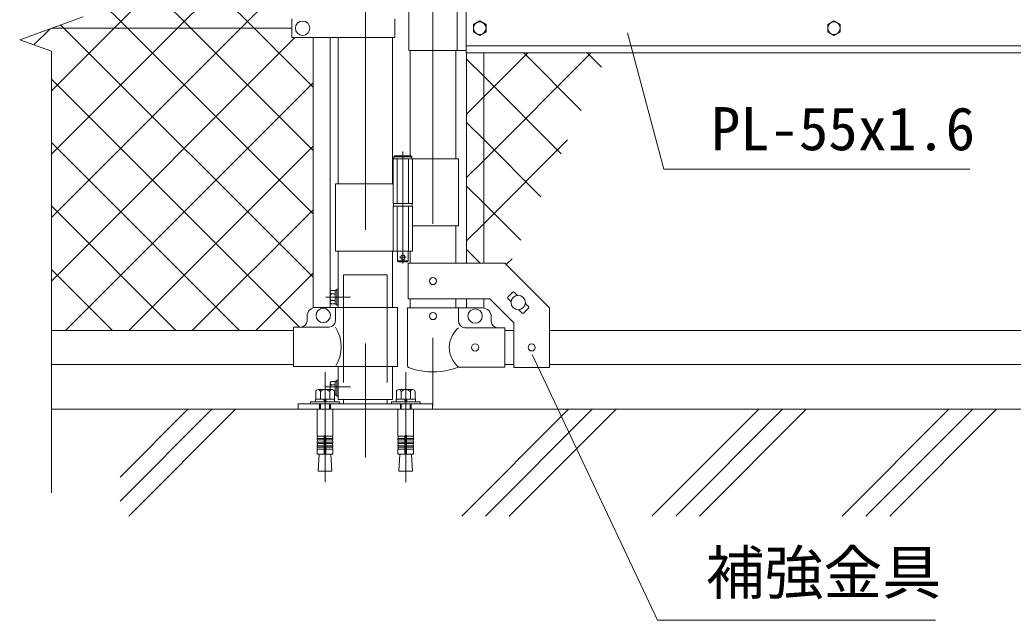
# Model space of a CAD drawing. Units: millimetres, scale not verified. Extents: x -4200 to 4200, y -2970 to 2970.
# Drawn here: x -143 to 964, y -274 to 396 of the extents above; entities that cross this region are included whole.
import ezdxf
from ezdxf.enums import TextEntityAlignment as Align

# ---------------------------------------------------------------- set-up
doc = ezdxf.new("R2010")
doc.units = ezdxf.units.MM
doc.header["$LTSCALE"] = 20
doc.linetypes.add('DASHED', pattern=[7.5, 6, -1.5])
doc.linetypes.add('USER1', pattern=[50.8, 31.75, -6.35, 6.35, -6.35])
for name, color, linetype, lineweight in [('0-1_D-BMK', 2, 'USER1', 13), ('0-2_D-STR1', 1, 'Continuous', 18), ('0-3_D-STR3', 3, 'Continuous', 13), ('0-4_D-STR-DIM', 7, 'Continuous', 9), ('0-6_D-STR-TXT', 7, 'Continuous', 9), ('0-7_D-STR2', 7, 'Continuous', 9), ('0-9_D-BGD', 7, 'Continuous', 9)]:
    doc.layers.add(name, color=color, linetype=linetype, lineweight=lineweight)
doc.styles.add('ＭＳ ゴシック', font='')
doc.styles.get('ＭＳ ゴシック').set_extended_font_data('MS Gothic')

msp = doc.modelspace()

# ---------------------------------------------------------------- linework, layer by layer
at = {"layer": '0-1_D-BMK'}
for p, q in [((317.39, 803.1), (317.39, -35.29)), ((241.99, 796.61), (241.99, -120.04)), ((283.83, 248.79), (283.83, 123.9)), ((287.46, 130.87), (280.21, 130.87)), ((198.02, 86.37), (225.47, 86.37)), ((196.99, 2.97), (196.99, -120.04)), ((286.99, 2.97), (286.99, -120.04)), ((198.02, -13.63), (225.47, -13.63))]:
    msp.add_line(p, q, dxfattribs=at)
at = {"layer": '0-2_D-STR1'}
for p, q in [((211.74, 375.87), (211.74, 212.87)), ((272.24, 375.87), (272.24, 212.87)), ((291.99, 361.37), (291.99, 243.87)), ((342.79, 361.37), (342.79, 240.87)), ((342.79, 165.87), (342.79, 124.42)), ((211.74, 137.87), (211.74, 75.07)), ((272.24, 137.87), (272.24, 75.07)), ((291.99, 137.87), (291.99, 124.42)), ((291.99, 84.42), (291.99, 74.37)), ((342.79, 84.42), (342.79, 74.37)), ((161.99, 49.37), (-108.01, 49.37)), ((397.39, 49.37), (407.39, 49.37)), ((447.39, 49.37), (1081.59, 49.37)), ((161.99, 11.37), (-108.01, 11.37)), ((397.39, 11.37), (407.39, 11.37)), ((447.39, 11.37), (1081.59, 11.37)), ((211.74, 9.07), (211.74, -27.63)), ((272.24, 9.07), (272.24, -27.63)), ((211.74, -27.63), (272.24, -27.63))]:
    msp.add_line(p, q, dxfattribs=at)
at = {"layer": '0-3_D-STR3'}
for p, q in [((290.39, 411.37), (290.39, 361.37)), ((344.39, 411.37), (344.39, 361.37)), ((354.49, 358.87), (354.49, 413.87)), ((159.99, 396.87), (159.99, 375.87)), ((274.79, 396.87), (274.79, 375.87)), ((-108.01, 386.37), (159.99, 386.37)), ((274.79, 375.87), (159.99, 375.87)), ((183.64, 74.49), (183.64, 375.87)), ((202.64, 75.07), (202.64, 375.87)), ((1174.49, 366.87), (354.49, 366.87)), ((290.39, 361.37), (354.49, 361.37)), ((1174.49, 358.87), (354.49, 358.87)), ((354.89, 358.87), (354.89, 124.42)), ((373.89, 358.87), (373.89, 124.42)), ((273.83, 242.87), (274.83, 243.87)), ((292.83, 243.87), (274.83, 243.87)), ((273.03, 240.87), (273.03, 190.87)), ((345.94, 240.87), (273.03, 240.87)), ((273.83, 242.87), (273.83, 240.87)), ((273.83, 242.87), (293.83, 242.87)), ((294.63, 240.87), (294.63, 190.87)), ((345.94, 240.87), (345.94, 165.87)), ((273.03, 212.87), (208.69, 212.87)), ((208.69, 212.87), (208.69, 137.87)), ((294.63, 190.87), (273.03, 190.87)), ((273.33, 190.87), (273.33, 187.87)), ((294.33, 190.87), (294.33, 187.87)), ((294.63, 187.87), (273.03, 187.87)), ((273.03, 187.87), (273.03, 137.87)), ((294.33, 187.87), (273.33, 187.87)), ((294.63, 187.87), (294.63, 137.87)), ((345.94, 165.87), (294.74, 165.87)), ((294.63, 137.87), (208.69, 137.87)), ((289.83, 137.87), (289.83, 126.87)), ((278.83, 125.87), (277.83, 126.87)), ((288.83, 125.87), (278.83, 125.87)), ((288.83, 125.87), (289.83, 126.87)), ((289.69, 84.42), (289.69, 124.42)), ((202.64, 92), (202.64, 80.74)), ((203.72, 93.87), (208.14, 93.87)), ((203.72, 90.13), (208.14, 90.13)), ((208.14, 93.87), (208.14, 78.87)), ((210.14, 95.37), (210.14, 77.37)), ((211.74, 95.37), (210.14, 95.37)), ((400.72, 86.43), (406.38, 92.08)), ((407.8, 92.08), (411.51, 88.37)), ((203.72, 82.61), (208.14, 82.61)), ((203.72, 78.87), (208.14, 78.87)), ((289.69, 84.42), (380.82, 84.42)), ((354.89, 84.42), (354.89, 74.37)), ((373.89, 84.42), (373.89, 74.37)), ((380.82, 84.42), (407.39, 57.85)), ((400.72, 85.01), (404.44, 81.3)), ((420.34, 79.54), (424.06, 75.82)), ((277.69, 75.07), (186.99, 75.07)), ((208.59, 75.07), (208.59, 60.07)), ((277.69, 75.07), (277.69, 9.07)), ((288.84, 74.37), (345.94, 74.37)), ((288.84, 74.37), (288.84, 10.67)), ((345.94, 74.37), (345.94, 59.37)), ((345.94, 74.37), (372.39, 74.37)), ((413.27, 72.47), (416.99, 68.75)), ((418.4, 68.75), (424.06, 74.41)), ((447.39, 8.17), (447.39, 74.42)), ((176.99, 65.07), (176.99, 60.07)), ((382.39, 59.37), (382.39, 64.37)), ((407.39, 8.17), (407.39, 57.85)), ((201.59, 53.07), (161.99, 53.07)), ((161.99, 53.07), (161.99, 9.07)), ((397.39, 52.37), (352.94, 52.37)), ((397.39, 8.37), (397.39, 52.37)), ((277.69, 9.07), (161.99, 9.07)), ((397.39, 8.37), (345.94, 8.37)), ((407.39, 8.17), (447.39, 8.17)), ((202.64, -9.44), (202.64, -16.53)), ((203.72, -7.57), (208.14, -7.57)), ((208.14, -7.57), (208.14, -22.57)), ((210.14, -6.07), (210.14, -24.07)), ((211.74, -6.07), (210.14, -6.07)), ((186.6, -19.03), (186.6, -27.33)), ((204.79, -16.53), (189.2, -16.53)), ((190.99, -16.53), (202.99, -16.53)), ((191.8, -27.33), (191.8, -19.03)), ((202.19, -27.33), (202.19, -19.03)), ((203.72, -11.31), (208.14, -11.31)), ((207.37, -18.83), (208.14, -18.83)), ((207.38, -27.33), (207.38, -19.03)), ((276.6, -19.03), (276.6, -27.33)), ((294.79, -16.53), (279.2, -16.53)), ((280.99, -16.53), (292.99, -16.53)), ((281.8, -27.33), (281.8, -19.03)), ((292.19, -27.33), (292.19, -19.03)), ((297.38, -27.33), (297.38, -19.03)), ((180.99, -30.33), (180.99, -32.63)), ((212.99, -30.33), (180.99, -30.33)), ((207.74, -27.33), (186.24, -27.33)), ((186.24, -27.33), (186.24, -30.33)), ((186.24, -30.33), (207.74, -30.33)), ((186.6, -27.33), (207.38, -27.33)), ((190.99, -32.63), (190.99, -38.63)), ((192.07, -38.63), (192.07, -32.63)), ((195.49, -27.33), (196.3, -30.33)), ((198.49, -30.33), (197.69, -27.33)), ((201.91, -38.63), (201.91, -32.63)), ((202.99, -38.63), (202.99, -32.63)), ((207.38, -22.57), (208.14, -22.57)), ((207.74, -30.33), (207.74, -27.33)), ((212.99, -32.63), (212.99, -30.33)), ((217.69, -27.63), (217.69, -32.63)), ((266.29, -27.63), (266.29, -32.63)), ((270.99, -30.33), (270.99, -32.63)), ((302.99, -30.33), (270.99, -30.33)), ((297.74, -27.33), (276.24, -27.33)), ((276.24, -27.33), (276.24, -30.33)), ((276.24, -30.33), (297.74, -30.33)), ((276.6, -27.33), (297.38, -27.33)), ((280.99, -32.63), (280.99, -38.63)), ((282.07, -38.63), (282.07, -32.63)), ((285.49, -27.33), (286.3, -30.33)), ((288.49, -30.33), (287.69, -27.33)), ((291.91, -38.63), (291.91, -32.63)), ((292.99, -38.63), (292.99, -32.63)), ((297.74, -30.33), (297.74, -27.33)), ((302.99, -32.63), (302.99, -30.33)), ((188.34, -38.63), (188.34, -68.67)), ((205.64, -38.63), (205.64, -68.67)), ((278.34, -38.63), (278.34, -68.67)), ((295.64, -38.63), (295.64, -68.67)), ((195.99, -68.67), (188.34, -68.67)), ((188.34, -71.17), (188.78, -68.71)), ((188.34, -71.17), (195.99, -71.17)), ((188.34, -71.17), (188.34, -72.67)), ((188.34, -72.67), (195.99, -72.67)), ((188.34, -75.17), (188.78, -72.71)), ((188.34, -75.17), (195.99, -75.17)), ((188.34, -75.17), (188.34, -76.67)), ((188.34, -76.67), (195.99, -76.67)), ((188.34, -79.17), (188.78, -76.71)), ((195.99, -68.67), (195.99, -88.63)), ((197.99, -68.67), (205.64, -68.67)), ((197.99, -68.67), (197.99, -88.63)), ((205.64, -71.17), (197.99, -71.17)), ((205.64, -72.67), (197.99, -72.67)), ((205.64, -75.17), (197.99, -75.17)), ((205.64, -76.67), (197.99, -76.67)), ((205.64, -71.17), (205.21, -68.71)), ((205.64, -75.17), (205.21, -72.71)), ((205.64, -79.17), (205.21, -76.71)), ((205.64, -71.17), (205.64, -72.67)), ((205.64, -75.17), (205.64, -76.67)), ((285.99, -68.67), (278.34, -68.67)), ((278.34, -71.17), (278.78, -68.71)), ((278.34, -71.17), (285.99, -71.17)), ((278.34, -71.17), (278.34, -72.67)), ((278.34, -72.67), (285.99, -72.67)), ((278.34, -75.17), (278.78, -72.71)), ((278.34, -75.17), (285.99, -75.17)), ((278.34, -75.17), (278.34, -76.67)), ((278.34, -76.67), (285.99, -76.67)), ((278.34, -79.17), (278.78, -76.71)), ((285.99, -68.67), (285.99, -88.63)), ((287.99, -68.67), (295.64, -68.67)), ((287.99, -68.67), (287.99, -88.63)), ((295.64, -71.17), (287.99, -71.17)), ((295.64, -72.67), (287.99, -72.67)), ((295.64, -75.17), (287.99, -75.17)), ((295.64, -76.67), (287.99, -76.67)), ((295.64, -71.17), (295.21, -68.71)), ((295.64, -75.17), (295.21, -72.71)), ((295.64, -79.17), (295.21, -76.71)), ((295.64, -71.17), (295.64, -72.67)), ((295.64, -75.17), (295.64, -76.67)), ((188.34, -79.17), (195.99, -79.17)), ((188.34, -79.17), (188.34, -80.67)), ((188.34, -83.13), (188.78, -80.67)), ((188.34, -80.67), (195.99, -80.67)), ((188.34, -83.13), (195.99, -83.13)), ((188.34, -83.13), (188.34, -88.63)), ((205.64, -79.17), (197.99, -79.17)), ((205.64, -80.67), (197.99, -80.67)), ((205.64, -83.13), (197.99, -83.13)), ((205.64, -83.13), (205.21, -80.67)), ((205.64, -79.17), (205.64, -80.67)), ((205.64, -83.13), (205.64, -88.63)), ((278.34, -79.17), (285.99, -79.17)), ((278.34, -79.17), (278.34, -80.67)), ((278.34, -83.13), (278.78, -80.67)), ((278.34, -80.67), (285.99, -80.67)), ((278.34, -83.13), (285.99, -83.13)), ((278.34, -83.13), (278.34, -88.63)), ((295.64, -79.17), (287.99, -79.17)), ((295.64, -80.67), (287.99, -80.67)), ((295.64, -83.13), (287.99, -83.13)), ((295.64, -83.13), (295.21, -80.67)), ((295.64, -79.17), (295.64, -80.67)), ((295.64, -83.13), (295.64, -88.63)), ((188.34, -88.63), (205.64, -88.63)), ((190.5, -88.63), (189.41, -107.73)), ((203.49, -88.63), (204.57, -107.73)), ((278.34, -88.63), (295.64, -88.63)), ((280.5, -88.63), (279.41, -107.73)), ((293.49, -88.63), (294.57, -107.73)), ((204.57, -107.73), (189.41, -107.73)), ((294.57, -107.73), (279.41, -107.73))]:
    msp.add_line(p, q, dxfattribs=at)
at = {"layer": '0-3_D-STR3', "linetype": 'DASHED'}
for p, q in [((277.53, 240.87), (277.53, 190.87)), ((290.13, 240.87), (290.13, 190.87)), ((277.53, 187.87), (277.53, 137.87)), ((290.13, 187.87), (290.13, 137.87)), ((217.69, 111.37), (217.69, -27.63)), ((217.69, 111.37), (266.29, 111.37)), ((266.29, 111.37), (266.29, -27.63))]:
    msp.add_line(p, q, dxfattribs=at)
at = {"layer": '0-3_D-STR3'}
for points in [[(369.49, 394.47), (376.51, 390.42), (376.51, 382.32), (369.49, 378.27), (362.48, 382.32), (362.48, 390.42)], [(764.49, 394.47), (771.51, 390.42), (771.51, 382.32), (764.49, 378.27), (757.48, 382.32), (757.48, 390.42)], [(208.14, 94.07), (210.14, 94.07), (210.14, 78.67), (208.14, 78.67)], [(208.14, -7.37), (210.14, -7.37), (210.14, -22.77), (208.14, -22.77)], [(166.99, -38.63), (316.99, -38.63), (316.99, -32.63), (166.99, -32.63)]]:
    msp.add_lwpolyline(points, close=True, dxfattribs=at)
for points in [[(292.83, 243.87), (293.83, 242.87), (293.83, 240.87)], [(277.83, 137.87), (277.83, 126.87), (289.83, 126.87)], [(289.69, 124.42), (397.39, 124.42), (447.39, 74.42)], [(211.74, 95.37), (211.74, 77.37), (210.14, 77.37)], [(211.74, -6.07), (211.74, -24.07), (210.14, -24.07)]]:
    msp.add_lwpolyline(points, dxfattribs=at)
for centre, radius in [((171.99, 386.37), 8), ((369.49, 386.37), 7.03), ((764.49, 386.37), 7.03), ((283.83, 130.87), 2.5), ((317.39, 104.42), 4), ((412.39, 80.42), 8), ((194.99, 66.07), 8), ((317.39, 65.37), 4), ((364.39, 65.37), 8), ((364.39, 30.37), 4), ((427.39, 30.42), 4)]:
    msp.add_circle(centre, radius, dxfattribs=at)
for centre, radius, start, end in [((204.8, 92), 2.16, 120, 240), ((209.72, 86.37), 7.08, 147.93138, 212.06862), ((407.09, 91.38), 1, 45, 135), ((204.8, 80.74), 2.16, 120, 240), ((401.43, 85.72), 1, 135, 225), ((186.99, 65.07), 10, 90, 180), ((372.39, 64.37), 10, 0, 90), ((417.69, 69.46), 1, 225, 315), ((423.35, 75.11), 1, 315, 45), ((169.99, 60.07), 7, 270, 0), ((201.59, 60.07), 7, 270, 0), ((352.94, 59.37), 7, 180, 270), ((389.39, 59.37), 7, 180, 270), ((174.38, 31.07), 40.68, 327.25964, 32.74036), ((364.14, 30.37), 28.55, 129.59418, 230.40582), ((292.14, 10.67), 3.3, 180, 250.77949), ((317.39, 83.1), 80, 250.77949, 290.9084), ((204.8, -9.44), 2.16, 120, 240), ((189.2, -19.13), 2.6, 2.20423, 177.79577), ((196.99, -23.18), 6.65, 38.61324, 141.38676), ((204.79, -19.13), 2.6, 2.20423, 177.79577), ((204.79, -19.13), 2.6, 2.20423, 177.79577), ((209.72, -15.07), 7.08, 147.93138, 191.92338), ((279.2, -19.13), 2.6, 2.20423, 177.79577), ((286.99, -23.18), 6.65, 38.61324, 141.38676), ((294.79, -19.13), 2.6, 2.20423, 177.79577), ((196.99, -68.67), 1, 0, 180), ((286.99, -68.67), 1, 0, 180)]:
    msp.add_arc(centre, radius, start, end, dxfattribs=at)
at = {"layer": '0-4_D-STR-DIM'}
for p, q in [((-143.25, 373.54), (-72.77, 399.19)), ((-108.01, 360.72), (-143.25, 373.54)), ((-108.01, -131.63), (-108.01, 360.72))]:
    msp.add_line(p, q, dxfattribs=at)
at = {"layer": '0-6_D-STR-TXT'}
for points in [[(916.13, 229.11), (574.85, 229.11), (534.34, 381.26)], [(877.6, -273.72), (567.54, -273.72), (427.86, 22.6)]]:
    msp.add_lwpolyline(points, dxfattribs=at)
at = {"layer": '0-7_D-STR2'}
for p, q in [((118.02, 386.37), (-108.01, 612.4)), ((-38.23, 386.37), (183.64, 608.24)), ((47.31, 386.37), (-108.01, 541.69)), ((32.48, 386.37), (183.64, 537.53)), ((-23.4, 386.37), (-108.01, 470.98)), ((103.19, 386.37), (183.64, 466.82)), ((-127.5, 367.81), (-109.47, 385.83)), ((-108.01, 316.59), (-38.23, 386.37)), ((-108.01, 245.88), (32.48, 386.37)), ((-108.01, 175.17), (103.19, 386.37)), ((183.64, 179.33), (-23.4, 386.37)), ((183.64, 250.04), (47.31, 386.37)), ((183.64, 320.75), (118.02, 386.37)), ((-108.01, 104.46), (163.4, 375.87)), ((482.76, 294.66), (418.56, 358.87)), ((505.25, 342.89), (489.27, 358.87)), ((373.89, 332.82), (354.89, 351.82)), ((460.27, 246.44), (373.89, 332.82)), ((168.48, 53.07), (-108.01, 329.55)), ((-92.39, 49.37), (183.64, 325.4)), ((373.89, 262.11), (354.89, 281.11)), ((101.47, 49.37), (-108.01, 258.84)), ((437.79, 198.22), (373.89, 262.11)), ((-21.68, 49.37), (183.64, 254.69)), ((373.89, 191.4), (354.89, 210.4)), ((415.3, 149.99), (373.89, 191.4)), ((30.76, 49.37), (-108.01, 188.13)), ((49.03, 49.37), (183.64, 183.97)), ((370.16, 124.42), (354.89, 139.69)), ((399.07, 122.74), (405.66, 129.32)), ((-39.95, 49.37), (-108.01, 117.42)), ((119.74, 49.37), (183.64, 113.26))]:
    msp.add_line(p, q, dxfattribs=at)
for points in [[(183.64, 108.62), (-94.11, 386.37), (-97.82, 390.08)], [(354.89, 290.69), (373.89, 309.69), (423.07, 358.87)], [(354.89, 219.98), (373.89, 238.98), (493.78, 358.87)], [(354.89, 149.26), (373.89, 168.26), (467.44, 261.82)]]:
    msp.add_lwpolyline(points, dxfattribs=at)
at = {"layer": '0-9_D-BGD'}
for p, q in [((2591.99, -38.63), (-108.01, -38.63)), ((-31.52, -140.87), (70.71, -38.63)), ((-31.52, -114.35), (44.19, -38.63)), ((-21.83, -157.69), (97.23, -38.63)), ((349.4, -157.69), (468.46, -38.63)), ((375.91, -157.69), (494.98, -38.63)), ((402.43, -157.69), (521.49, -38.63)), ((561.53, -157.69), (680.59, -38.63)), ((588.05, -157.69), (707.11, -38.63)), ((614.56, -157.69), (733.62, -38.63)), ((773.66, -157.69), (892.72, -38.63)), ((800.18, -157.69), (919.24, -38.63)), ((826.69, -157.69), (945.76, -38.63))]:
    msp.add_line(p, q, dxfattribs=at)

# ---------------------------------------------------------------- texts
at = {"layer": '0-6_D-STR-TXT', "style": 'ＭＳ ゴシック'}
for s, p in [('PL-55x1.6', (627.3, 235.86)), ('補強金具', (621.51, -259.11))]:
    msp.add_text(s, height=48.09, dxfattribs=at).set_placement(p, align=Align.BOTTOM_LEFT)

doc.saveas('drawing.dxf')
